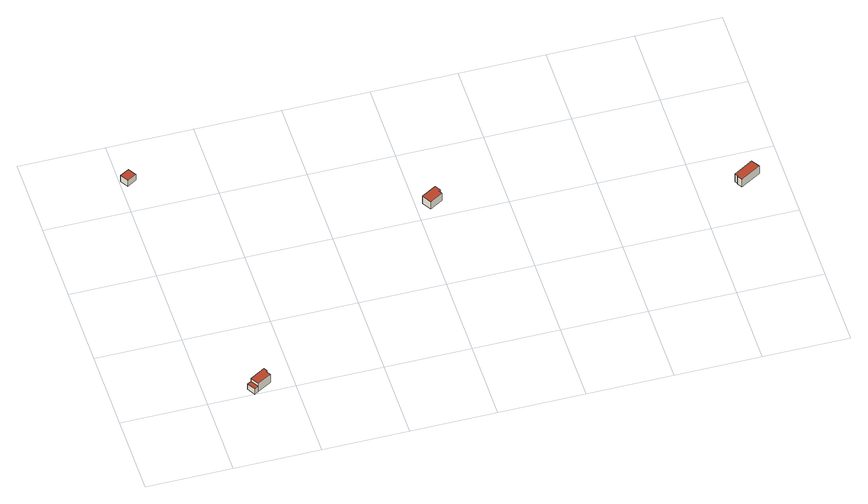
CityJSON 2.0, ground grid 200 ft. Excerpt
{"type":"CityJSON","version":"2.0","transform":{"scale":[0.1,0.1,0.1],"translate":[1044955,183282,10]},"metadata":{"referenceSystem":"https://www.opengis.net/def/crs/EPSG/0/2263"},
"CityObjects":{
"building1":{"type":"Building","attributes":{"name":"Bldg_3210013818","BIN":"4529771"},"geometry":[{"type":"MultiSurface","lod":"2","boundaries":[[[0,1,2,3]],[[4,5,6,7,8,9]],[[10,11,12,13,14,15,16,17]],[[3,6,5,0]],[[7,6,17,16]],[[8,7,16,15]],[[9,8,15,14]],[[4,9,14,13]],[[5,4,13,12]],[[1,0,12,11]],[[2,1,11,10]],[[3,2,10,17]]],"semantics":{"surfaces":[{"type":"RoofSurface","BIN":"4529771"},{"type":"GroundSurface"},{"type":"WallSurface"}],"values":[0,0,1,2,2,2,2,2,2,2,2,2]}}]},
"building2":{"type":"Building","attributes":{"name":"Bldg_3511007703","BIN":"4510400"},"geometry":[{"type":"MultiSurface","lod":"2","boundaries":[[[18,19,20,21]],[[22,23,24,25]],[[22,25,21,20]],[[23,22,20,19]],[[24,23,19,18]],[[25,24,18,21]]],"semantics":{"surfaces":[{"type":"GroundSurface"},{"type":"RoofSurface","BIN":"4510400"},{"type":"WallSurface"}],"values":[0,1,2,2,2,2]}}]},
"building3":{"type":"Building","attributes":{"name":"Bldg_3210016047","BIN":"4266519"},"geometry":[{"type":"MultiSurface","lod":"2","boundaries":[[[26,27,28,29,30,31]],[[32,33,34,35,36,37]],[[30,29,37,36]],[[31,30,36,35]],[[26,31,35,34]],[[27,26,34,33]],[[28,27,33,32]],[[29,28,32,37]]],"semantics":{"surfaces":[{"type":"RoofSurface","BIN":"4266519"},{"type":"GroundSurface"},{"type":"WallSurface"}],"values":[0,1,2,2,2,2,2,2]}}]},
"building4":{"type":"Building","attributes":{"name":"Bldg_3210008363","BIN":"4266728"},"geometry":[{"type":"MultiSurface","lod":"2","boundaries":[[[38,39,40,41,42,43,44,45]],[[46,47,48,49,50,51,52,53]],[[41,40,53,52]],[[42,41,52,51]],[[43,42,51,50]],[[44,43,50,49]],[[45,44,49,48]],[[38,45,48,47]],[[39,38,47,46]],[[40,39,46,53]]],"semantics":{"surfaces":[{"type":"RoofSurface","BIN":"4266728"},{"type":"GroundSurface"},{"type":"WallSurface"}],"values":[0,1,2,2,2,2,2,2,2,2]}}]}
},
"vertices":[
[1046,251,172],[952,195,172],[1067,1,172],[1161,57,172],[1397,459,266],[1046,251,266],[1161,57,266],[1484,249,266],[1418,360,266],[1446,376,266],[1067,1,9],[952,195,9],[1046,251,9],[1397,459,9],[1446,376,9],[1418,360,9],[1484,249,9],[1161,57,9],
[123,6690,80],[7,6883,80],[226,7013,80],[341,6821,80],[226,7013,259],[7,6883,259],[123,6690,259],[341,6821,259],
[6496,4638,287],[6154,4437,287],[6282,4220,287],[6584,4397,287],[6535,4481,287],[6575,4505,287],[6282,4220,56],[6154,4437,56],[6496,4638,56],[6575,4505,56],[6535,4481,56],[6584,4397,56],
[13333,3454,276],[13332,3455,276],[12877,3176,276],[12907,3128,276],[12919,3108,276],[12903,3099,276],[12979,2975,276],[13450,3264,276],[13332,3455,41],[13333,3454,41],[13450,3264,41],[12979,2975,41],[12903,3099,41],[12919,3108,41],[12907,3128,41],[12877,3176,41]
]}
